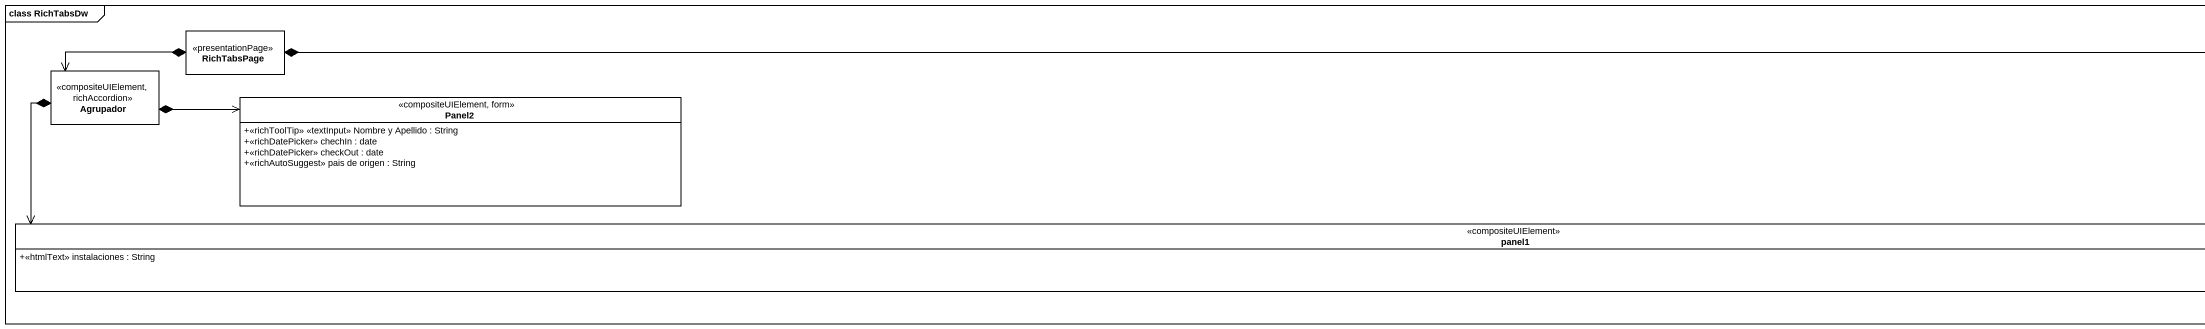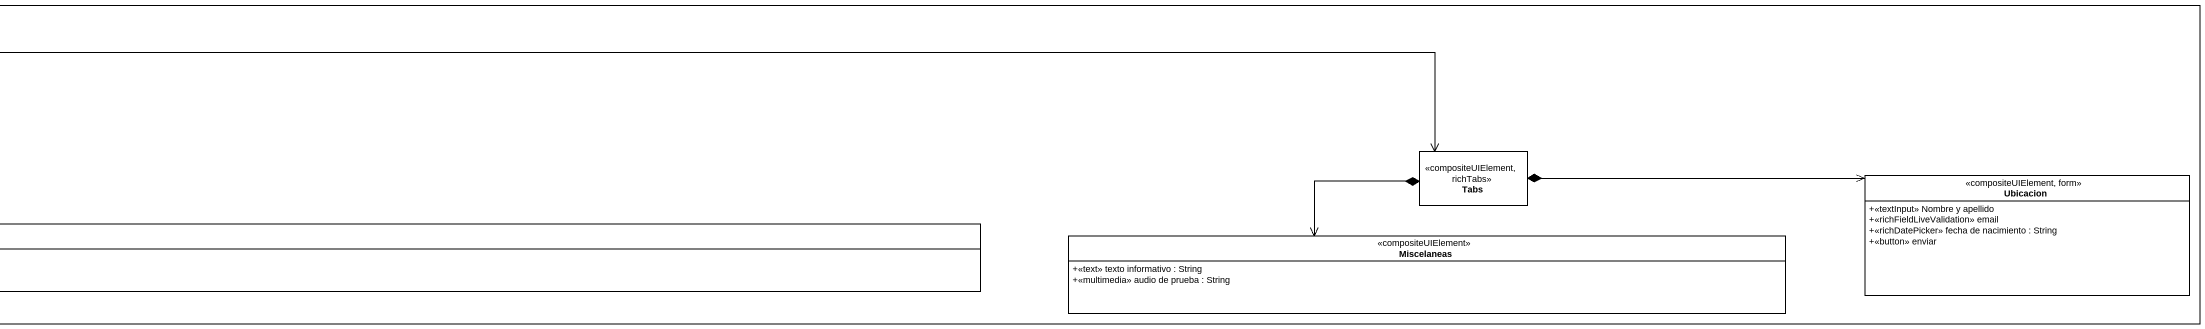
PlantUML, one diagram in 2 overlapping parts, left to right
@startuml
mainframe class RichTabsDw
hide circle
hide empty members
skinparam classAttributeIconSize 0
class RichTabsPage <<presentationPage>>
class Agrupador <<compositeUIElement, richAccordion>>
class Panel2 <<compositeUIElement, form>> {
  +<<richToolTip>> <<textInput>> Nombre y Apellido : String
  +<<richDatePicker>> chechIn : date
  +<<richDatePicker>> checkOut : date
  +<<richAutoSuggest>> pais de origen : String
}
class Tabs <<compositeUIElement, richTabs>>
class Ubicacion <<compositeUIElement, form>> {
  +<<textInput>> Nombre y apellido
  +<<richFieldLiveValidation>> email
  +<<richDatePicker>> fecha de nacimiento : String
  +<<button>> enviar
}
class panel1 <<compositeUIElement>> {
  +<<htmlText>> instalaciones : String
}
class Miscelaneas <<compositeUIElement>> {
  +<<text>> texto informativo : String
  +<<multimedia>> audio de prueba : String
}
RichTabsPage *-left-> Agrupador
RichTabsPage *-right-> Tabs
Agrupador *-right-> Panel2
Agrupador *-right-> panel1
Tabs *-right-> Ubicacion
Tabs *--> Miscelaneas
@enduml
